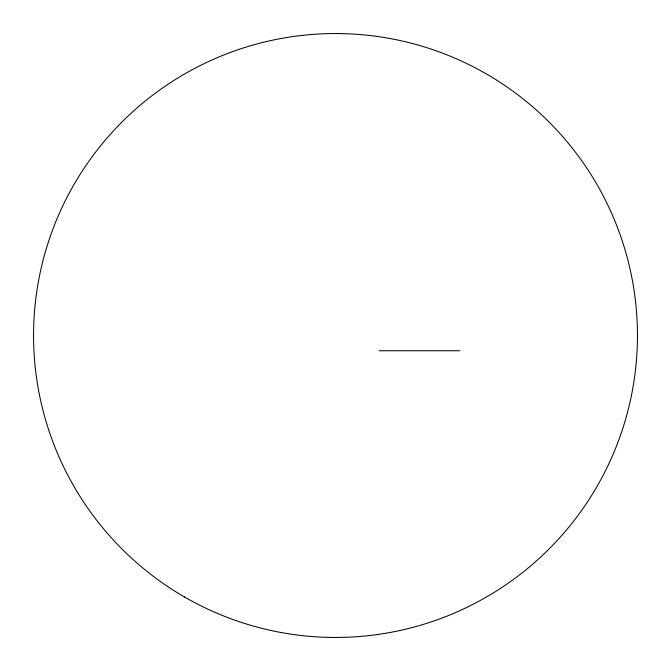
<?xml version="1.0" encoding="UTF-8"?>
<svg xmlns="http://www.w3.org/2000/svg" width="671" height="671" viewBox="0 0 671 671"><rect width="100%" height="100%" fill="white"/><g stroke="black" fill="none" stroke-linecap="round" stroke-linejoin="round"><path stroke-width="1.01" d="M379.274 350.74L459.82 350.74M184.525 596.997A301.95 301.95 0 0 0 637.45 335.5A301.95 301.95 0 0 0 184.525 74.003A301.95 301.95 0 0 0 184.525 596.997"/></g></svg>
